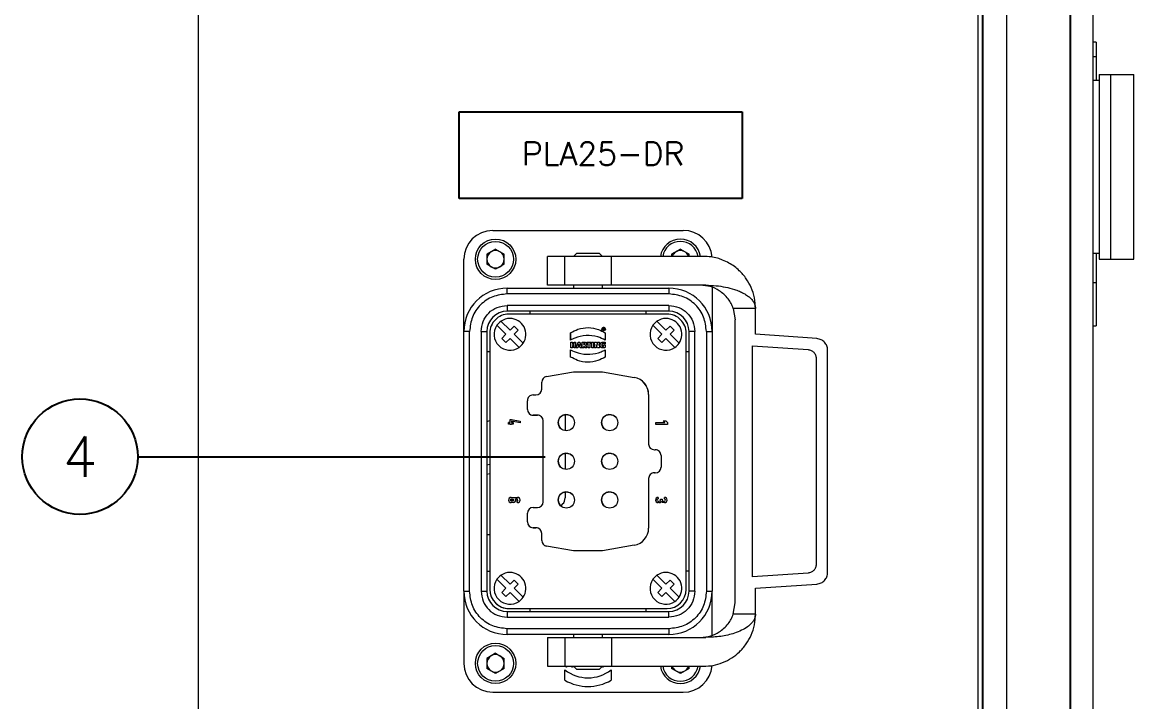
# Model space of a CAD drawing. Extents: x 4137 to 28680, y 2446 to 6814.
# Drawn here: x 6763.2 to 6955.6, y 4221.6 to 4339.4 of the extents above; entities that cross this region are included whole.
import ezdxf
from ezdxf.enums import TextEntityAlignment as Align

# ---------------------------------------------------------------- set-up
doc = ezdxf.new("R2010")
doc.units = 0
doc.header["$LTSCALE"] = 0.5
doc.layers.get('0').update_dxf_attribs({"linetype": 'CONTINUOUS'})
doc.layers.add('DIM', color=5, linetype='CONTINUOUS')
doc.layers.add('VOL', color=2, linetype='CONTINUOUS')
doc.styles.get("Standard").update_dxf_attribs({"font": 'simplex.shx'})

msp = doc.modelspace()

# ---------------------------------------------------------------- linework, layer by layer
at = {"color": 7, "linetype": 'Continuous', "lineweight": 15}
for p, q in [((6793.62, 4464.29), (6793.62, 4164.29)), ((6928.62, 4464.29), (6928.62, 4164.29)), ((6933.62, 4170.79), (6933.62, 4457.79)), ((6948.62, 4170.79), (6948.62, 4457.79)), ((6949.13, 4335.92), (6948.62, 4335.92)), ((6949.13, 4335.92), (6949.13, 4333.42)), ((6948.62, 4333.42), (6949.13, 4333.42)), ((6949.13, 4333.42), (6949.13, 4329.29)), ((6948.62, 4329.29), (6949.62, 4329.29)), ((6949.62, 4330.29), (6949.62, 4298.29)), ((6949.62, 4330.29), (6951.62, 4330.29)), ((6951.62, 4330.29), (6951.62, 4298.29)), ((6951.62, 4330.29), (6955.62, 4330.29)), ((6955.62, 4298.29), (6955.62, 4330.29)), ((6844.62, 4303.29), (6877.62, 4303.29)), ((6845.12, 4300.03), (6843.61, 4299.16)), ((6845.12, 4300.03), (6846.63, 4299.16)), ((6877.12, 4300.03), (6875.61, 4299.16)), ((6877.12, 4300.03), (6878.63, 4299.16)), ((6839.62, 4285.79), (6839.62, 4298.29)), ((6843.61, 4299.16), (6843.61, 4297.42)), ((6846.63, 4297.42), (6846.63, 4299.16)), ((6854.12, 4298.8), (6854.12, 4298.79)), ((6854.12, 4293.79), (6854.12, 4298.79)), ((6857.12, 4293.79), (6857.12, 4298.79)), ((6865.2, 4298.79), (6857.12, 4298.79)), ((6859.13, 4299.3), (6858.62, 4298.79)), ((6863.12, 4299.29), (6859.12, 4299.29)), ((6863.62, 4298.79), (6863.12, 4299.3)), ((6865.2, 4293.79), (6865.2, 4298.79)), ((6881.12, 4298.79), (6865.2, 4298.79)), ((6875.61, 4299.16), (6875.61, 4298.79)), ((6878.63, 4298.79), (6878.63, 4299.16)), ((6949.62, 4299.29), (6948.62, 4299.29)), ((6949.13, 4299.29), (6949.13, 4294.29)), ((6949.62, 4298.29), (6951.62, 4298.29)), ((6951.62, 4298.29), (6955.62, 4298.29)), ((6845.12, 4296.55), (6843.61, 4297.42)), ((6846.63, 4297.42), (6845.12, 4296.55)), ((6854.12, 4293.79), (6854.12, 4293.79)), ((6865.2, 4293.79), (6857.12, 4293.79)), ((6858.62, 4293.79), (6858.62, 4293.29)), ((6863.62, 4293.29), (6863.62, 4293.79)), ((6881.54, 4293.79), (6865.2, 4293.79)), ((6948.62, 4294.29), (6949.13, 4294.29)), ((6949.13, 4294.29), (6949.13, 4286.79)), ((6847.12, 4292.29), (6847.12, 4293.29)), ((6847.12, 4293.29), (6875.12, 4293.29)), ((6875.12, 4292.29), (6847.12, 4292.29)), ((6875.12, 4293.29), (6875.12, 4292.29)), ((6882.62, 4293.4), (6882.62, 4285.79)), ((6875.12, 4290.29), (6847.12, 4290.29)), ((6847.12, 4290.29), (6847.12, 4289.29)), ((6875.12, 4290.29), (6875.12, 4289.29)), ((6875.12, 4289.29), (6847.12, 4289.29)), ((6874.82, 4288.79), (6847.42, 4288.79)), ((6851.12, 4288.79), (6851.12, 4289.29)), ((6871.12, 4289.29), (6871.12, 4288.79)), ((6890.12, 4289.79), (6886.28, 4289.79)), ((6886.28, 4289.79), (6886.62, 4287.79)), ((6890.12, 4285.29), (6890.12, 4289.79)), ((6846.91, 4285.29), (6845.36, 4286.85)), ((6846.06, 4287.56), (6847.62, 4286)), ((6847.62, 4286), (6848.33, 4286.7)), ((6848.33, 4286.7), (6849.04, 4286)), ((6863.67, 4286.05), (6863.67, 4286.05)), ((6863.85, 4286.34), (6863.72, 4286.34)), ((6863.72, 4286.34), (6863.72, 4286.08)), ((6863.72, 4286.34), (6863.72, 4286.08)), ((6863.72, 4286.34), (6863.72, 4286.34)), ((6863.85, 4286.34), (6863.72, 4286.34)), ((6863.72, 4286.08), (6863.79, 4286.08)), ((6863.79, 4286.29), (6863.84, 4286.29)), ((6863.79, 4286.29), (6863.79, 4286.22)), ((6863.84, 4286.22), (6863.79, 4286.22)), ((6863.79, 4286.22), (6863.84, 4286.22)), ((6863.79, 4286.22), (6863.79, 4286.22)), ((6863.79, 4286.08), (6863.79, 4286.17)), ((6863.79, 4286.17), (6863.84, 4286.17)), ((6863.84, 4286.22), (6863.84, 4286.22)), ((6863.84, 4286.17), (6863.87, 4286.08)), ((6863.84, 4286.17), (6863.87, 4286.08)), ((6863.84, 4286.17), (6863.84, 4286.17)), ((6863.9, 4286.33), (6863.85, 4286.34)), ((6863.9, 4286.33), (6863.85, 4286.34)), ((6863.85, 4286.34), (6863.85, 4286.34)), ((6863.86, 4286.28), (6863.86, 4286.28)), ((6863.87, 4286.08), (6863.95, 4286.08)), ((6863.93, 4286.31), (6863.9, 4286.33)), ((6863.93, 4286.31), (6863.9, 4286.33)), ((6863.9, 4286.33), (6863.9, 4286.33)), ((6863.9, 4286.19), (6863.92, 4286.21)), ((6863.91, 4286.18), (6863.9, 4286.19)), ((6863.91, 4286.16), (6863.91, 4286.18)), ((6863.95, 4286.08), (6863.91, 4286.16)), ((6863.92, 4286.21), (6863.94, 4286.23)), ((6863.94, 4286.27), (6863.93, 4286.31)), ((6863.94, 4286.23), (6863.94, 4286.27)), ((6863.99, 4286.37), (6863.99, 4286.37)), ((6864.05, 4286.21), (6864.05, 4286.21)), ((6873.91, 4285.29), (6872.36, 4286.85)), ((6873.06, 4287.56), (6874.62, 4286)), ((6874.62, 4286), (6875.33, 4286.7)), ((6875.33, 4286.7), (6876.04, 4286)), ((6877.16, 4287.82), (6877.16, 4287.82)), ((6886.62, 4238.79), (6886.62, 4287.79)), ((6948.62, 4286.79), (6949.13, 4286.79)), ((6840.62, 4285.79), (6839.62, 4285.79)), ((6839.62, 4240.79), (6839.62, 4285.79)), ((6840.62, 4240.79), (6840.62, 4285.79)), ((6842.62, 4285.79), (6842.62, 4240.79)), ((6842.62, 4285.79), (6843.62, 4285.79)), ((6843.62, 4285.79), (6843.62, 4240.79)), ((6844.12, 4285.49), (6844.12, 4241.09)), ((6846.21, 4284.58), (6846.91, 4285.29)), ((6846.91, 4283.88), (6846.21, 4284.58)), ((6847.62, 4284.58), (6846.91, 4283.88)), ((6849.18, 4283.02), (6847.62, 4284.58)), ((6849.04, 4286), (6848.33, 4285.29)), ((6848.33, 4285.29), (6849.89, 4283.73)), ((6858.12, 4284.3), (6858.12, 4285.56)), ((6858.12, 4285.56), (6858.12, 4285.56)), ((6858.12, 4285.56), (6858.12, 4284.3)), ((6864.12, 4285.56), (6864.12, 4284.3)), ((6873.21, 4284.58), (6873.91, 4285.29)), ((6873.91, 4283.88), (6873.21, 4284.58)), ((6874.62, 4284.58), (6873.91, 4283.88)), ((6876.18, 4283.02), (6874.62, 4284.58)), ((6876.04, 4286), (6875.33, 4285.29)), ((6875.33, 4285.29), (6876.89, 4283.73)), ((6878.12, 4241.09), (6878.12, 4285.49)), ((6879.62, 4285.79), (6878.62, 4285.79)), ((6878.62, 4240.79), (6878.62, 4285.79)), ((6879.62, 4240.79), (6879.62, 4285.79)), ((6881.62, 4285.79), (6881.62, 4240.79)), ((6881.62, 4285.79), (6882.62, 4285.79)), ((6882.62, 4285.79), (6882.62, 4240.79)), ((6900.76, 4284.55), (6890.12, 4285.29)), ((6843.62, 4282.29), (6844.12, 4282.29)), ((6844.12, 4282.23), (6843.91, 4282.29)), ((6858.12, 4281.35), (6858.12, 4282.6)), ((6858.12, 4282.6), (6858.12, 4282.6)), ((6858.12, 4281.35), (6858.12, 4282.6)), ((6858.15, 4283.93), (6858.42, 4283.93)), ((6858.15, 4282.95), (6858.15, 4283.93)), ((6858.15, 4282.95), (6858.15, 4283.93)), ((6858.15, 4283.93), (6858.15, 4283.93)), ((6858.15, 4283.93), (6858.42, 4283.93)), ((6858.42, 4282.95), (6858.15, 4282.95)), ((6858.42, 4283.93), (6858.42, 4283.57)), ((6858.42, 4283.57), (6858.71, 4283.57)), ((6858.42, 4283.57), (6858.71, 4283.57)), ((6858.42, 4283.57), (6858.42, 4283.57)), ((6858.42, 4283.34), (6858.42, 4282.95)), ((6858.71, 4283.34), (6858.42, 4283.34)), ((6858.71, 4283.93), (6858.98, 4283.93)), ((6858.71, 4283.57), (6858.71, 4283.93)), ((6858.71, 4283.57), (6858.71, 4283.93)), ((6858.71, 4283.93), (6858.71, 4283.93)), ((6858.71, 4283.93), (6858.98, 4283.93)), ((6858.71, 4283.57), (6858.71, 4283.57)), ((6858.71, 4282.95), (6858.71, 4283.34)), ((6858.71, 4282.95), (6858.71, 4283.34)), ((6858.71, 4283.34), (6858.71, 4283.34)), ((6858.98, 4282.95), (6858.71, 4282.95)), ((6858.98, 4283.93), (6858.98, 4282.95)), ((6859.08, 4282.95), (6859.4, 4283.93)), ((6859.08, 4282.95), (6859.4, 4283.93)), ((6859.35, 4282.95), (6859.08, 4282.95)), ((6859.4, 4283.11), (6859.35, 4282.95)), ((6859.4, 4283.93), (6859.71, 4283.93)), ((6859.4, 4283.93), (6859.4, 4283.93)), ((6859.4, 4283.93), (6859.71, 4283.93)), ((6859.7, 4283.11), (6859.4, 4283.11)), ((6859.46, 4283.32), (6859.51, 4283.48)), ((6859.63, 4283.32), (6859.46, 4283.32)), ((6859.46, 4283.32), (6859.46, 4283.32)), ((6859.63, 4283.32), (6859.46, 4283.32)), ((6859.51, 4283.48), (6859.52, 4283.53)), ((6859.52, 4283.53), (6859.54, 4283.57)), ((6859.54, 4283.57), (6859.55, 4283.62)), ((6859.55, 4283.62), (6859.56, 4283.57)), ((6859.55, 4283.62), (6859.56, 4283.57)), ((6859.55, 4283.62), (6859.55, 4283.62)), ((6859.56, 4283.57), (6859.57, 4283.53)), ((6859.56, 4283.57), (6859.57, 4283.53)), ((6859.56, 4283.57), (6859.56, 4283.57)), ((6859.57, 4283.53), (6859.59, 4283.48)), ((6859.57, 4283.53), (6859.59, 4283.48)), ((6859.57, 4283.53), (6859.57, 4283.53)), ((6859.59, 4283.48), (6859.63, 4283.32)), ((6859.59, 4283.48), (6859.63, 4283.32)), ((6859.59, 4283.48), (6859.59, 4283.48)), ((6859.63, 4283.32), (6859.63, 4283.32)), ((6859.75, 4282.95), (6859.7, 4283.11)), ((6859.75, 4282.95), (6859.7, 4283.11)), ((6859.7, 4283.11), (6859.7, 4283.11)), ((6859.71, 4283.93), (6860.05, 4282.95)), ((6860.05, 4282.95), (6859.75, 4282.95)), ((6860.14, 4283.93), (6860.18, 4283.93)), ((6860.14, 4282.95), (6860.14, 4283.93)), ((6860.14, 4282.95), (6860.14, 4283.93)), ((6860.14, 4283.93), (6860.14, 4283.93)), ((6860.14, 4283.93), (6860.18, 4283.93)), ((6860.41, 4282.95), (6860.14, 4282.95)), ((6860.18, 4283.93), (6860.23, 4283.94)), ((6860.18, 4283.93), (6860.23, 4283.94)), ((6860.18, 4283.93), (6860.18, 4283.93)), ((6860.23, 4283.94), (6860.28, 4283.94)), ((6860.23, 4283.94), (6860.28, 4283.94)), ((6860.23, 4283.94), (6860.23, 4283.94)), ((6860.28, 4283.94), (6860.32, 4283.94)), ((6860.28, 4283.94), (6860.32, 4283.94)), ((6860.28, 4283.94), (6860.28, 4283.94)), ((6860.32, 4283.94), (6860.38, 4283.94)), ((6860.32, 4283.94), (6860.38, 4283.94)), ((6860.32, 4283.94), (6860.32, 4283.94)), ((6860.38, 4283.94), (6860.43, 4283.94)), ((6860.38, 4283.94), (6860.43, 4283.94)), ((6860.38, 4283.94), (6860.38, 4283.94)), ((6860.41, 4283.5), (6860.41, 4283.71)), ((6860.41, 4283.71), (6860.43, 4283.71)), ((6860.43, 4283.5), (6860.41, 4283.5)), ((6860.43, 4283.5), (6860.41, 4283.5)), ((6860.41, 4283.5), (6860.41, 4283.5)), ((6860.41, 4283.31), (6860.41, 4282.95)), ((6860.43, 4283.31), (6860.41, 4283.31)), ((6860.43, 4283.94), (6860.48, 4283.94)), ((6860.43, 4283.94), (6860.48, 4283.94)), ((6860.43, 4283.94), (6860.43, 4283.94)), ((6860.43, 4283.71), (6860.45, 4283.72)), ((6860.44, 4283.5), (6860.43, 4283.5)), ((6860.44, 4283.5), (6860.43, 4283.5)), ((6860.43, 4283.5), (6860.43, 4283.5)), ((6860.61, 4282.95), (6860.43, 4283.31)), ((6860.61, 4282.95), (6860.43, 4283.31)), ((6860.43, 4283.31), (6860.43, 4283.31)), ((6860.46, 4283.5), (6860.44, 4283.5)), ((6860.46, 4283.5), (6860.44, 4283.5)), ((6860.44, 4283.5), (6860.44, 4283.5)), ((6860.45, 4283.72), (6860.47, 4283.72)), ((6860.51, 4283.51), (6860.46, 4283.5)), ((6860.51, 4283.51), (6860.46, 4283.5)), ((6860.46, 4283.5), (6860.46, 4283.5)), ((6860.47, 4283.72), (6860.54, 4283.7)), ((6860.48, 4283.94), (6860.53, 4283.94)), ((6860.48, 4283.94), (6860.53, 4283.94)), ((6860.48, 4283.94), (6860.48, 4283.94)), ((6860.55, 4283.53), (6860.51, 4283.51)), ((6860.55, 4283.53), (6860.51, 4283.51)), ((6860.51, 4283.51), (6860.51, 4283.51)), ((6860.53, 4283.94), (6860.58, 4283.93)), ((6860.53, 4283.94), (6860.58, 4283.93)), ((6860.53, 4283.94), (6860.53, 4283.94)), ((6860.54, 4283.7), (6860.57, 4283.66)), ((6860.58, 4283.56), (6860.55, 4283.53)), ((6860.58, 4283.56), (6860.55, 4283.53)), ((6860.55, 4283.53), (6860.55, 4283.53)), ((6860.57, 4283.66), (6860.59, 4283.61)), ((6860.57, 4283.66), (6860.59, 4283.61)), ((6860.57, 4283.66), (6860.57, 4283.66)), ((6860.58, 4283.93), (6860.63, 4283.93)), ((6860.58, 4283.93), (6860.63, 4283.93)), ((6860.58, 4283.93), (6860.58, 4283.93)), ((6860.59, 4283.61), (6860.58, 4283.56)), ((6860.59, 4283.61), (6860.58, 4283.56)), ((6860.58, 4283.56), (6860.58, 4283.56)), ((6860.59, 4283.61), (6860.59, 4283.61)), ((6860.94, 4282.95), (6860.61, 4282.95)), ((6860.63, 4283.93), (6860.67, 4283.92)), ((6860.63, 4283.93), (6860.67, 4283.92)), ((6860.63, 4283.93), (6860.63, 4283.93)), ((6860.67, 4283.92), (6860.7, 4283.9)), ((6860.67, 4283.92), (6860.7, 4283.9)), ((6860.67, 4283.92), (6860.67, 4283.92)), ((6860.74, 4283.38), (6860.69, 4283.36)), ((6860.69, 4283.36), (6860.72, 4283.32)), ((6860.7, 4283.9), (6860.74, 4283.89)), ((6860.7, 4283.9), (6860.74, 4283.89)), ((6860.7, 4283.9), (6860.7, 4283.9)), ((6860.72, 4283.32), (6860.74, 4283.29)), ((6860.74, 4283.89), (6860.77, 4283.87)), ((6860.74, 4283.89), (6860.77, 4283.87)), ((6860.74, 4283.89), (6860.74, 4283.89)), ((6860.78, 4283.41), (6860.74, 4283.38)), ((6860.74, 4283.29), (6860.77, 4283.25)), ((6860.77, 4283.87), (6860.8, 4283.84)), ((6860.77, 4283.87), (6860.8, 4283.84)), ((6860.77, 4283.87), (6860.77, 4283.87)), ((6860.77, 4283.25), (6860.94, 4282.95)), ((6860.81, 4283.45), (6860.78, 4283.41)), ((6860.8, 4283.84), (6860.82, 4283.82)), ((6860.84, 4283.49), (6860.81, 4283.45)), ((6860.82, 4283.82), (6860.84, 4283.79)), ((6860.84, 4283.79), (6860.85, 4283.75)), ((6860.85, 4283.53), (6860.84, 4283.49)), ((6860.85, 4283.75), (6860.86, 4283.72)), ((6860.87, 4283.58), (6860.85, 4283.53)), ((6860.86, 4283.72), (6860.87, 4283.68)), ((6860.87, 4283.68), (6860.87, 4283.63)), ((6860.87, 4283.63), (6860.87, 4283.58)), ((6860.95, 4283.93), (6861.65, 4283.93)), ((6860.95, 4283.7), (6860.95, 4283.93)), ((6860.95, 4283.93), (6861.65, 4283.93)), ((6860.95, 4283.93), (6860.95, 4283.93)), ((6860.95, 4283.7), (6860.95, 4283.93)), ((6861.16, 4283.7), (6860.95, 4283.7)), ((6861.16, 4282.95), (6861.16, 4283.7)), ((6861.16, 4282.95), (6861.16, 4283.7)), ((6861.16, 4283.7), (6861.16, 4283.7)), ((6861.43, 4282.95), (6861.16, 4282.95)), ((6861.43, 4283.7), (6861.43, 4282.95)), ((6861.65, 4283.7), (6861.43, 4283.7)), ((6861.65, 4283.93), (6861.65, 4283.7)), ((6861.78, 4282.95), (6861.78, 4283.93)), ((6861.78, 4283.93), (6862.05, 4283.93)), ((6861.78, 4282.95), (6861.78, 4283.93)), ((6861.78, 4283.93), (6861.78, 4283.93)), ((6861.78, 4283.93), (6862.05, 4283.93)), ((6862.05, 4282.95), (6861.78, 4282.95)), ((6862.05, 4283.93), (6862.05, 4282.95)), ((6862.26, 4283.93), (6862.6, 4283.93)), ((6862.26, 4282.95), (6862.26, 4283.93)), ((6862.26, 4282.95), (6862.26, 4283.93)), ((6862.26, 4283.93), (6862.26, 4283.93)), ((6862.26, 4283.93), (6862.6, 4283.93)), ((6862.52, 4282.95), (6862.26, 4282.95)), ((6862.51, 4283.51), (6862.51, 4283.45)), ((6862.53, 4283.46), (6862.51, 4283.51)), ((6862.53, 4283.46), (6862.51, 4283.51)), ((6862.51, 4283.51), (6862.51, 4283.51)), ((6862.51, 4283.45), (6862.52, 4283.41)), ((6862.52, 4283.41), (6862.52, 4283.35)), ((6862.52, 4283.35), (6862.52, 4282.95)), ((6862.55, 4283.4), (6862.53, 4283.46)), ((6862.55, 4283.4), (6862.53, 4283.46)), ((6862.53, 4283.46), (6862.53, 4283.46)), ((6862.58, 4283.34), (6862.55, 4283.4)), ((6862.58, 4283.34), (6862.55, 4283.4)), ((6862.55, 4283.4), (6862.55, 4283.4)), ((6862.61, 4283.29), (6862.58, 4283.34)), ((6862.61, 4283.29), (6862.58, 4283.34)), ((6862.58, 4283.34), (6862.58, 4283.34)), ((6862.6, 4283.93), (6862.75, 4283.64)), ((6862.77, 4282.95), (6862.61, 4283.29)), ((6862.77, 4282.95), (6862.61, 4283.29)), ((6862.61, 4283.29), (6862.61, 4283.29)), ((6862.75, 4283.64), (6862.77, 4283.59)), ((6862.77, 4283.59), (6862.8, 4283.53)), ((6863.12, 4282.95), (6862.77, 4282.95)), ((6862.8, 4283.53), (6862.82, 4283.48)), ((6862.82, 4283.48), (6862.84, 4283.43)), ((6862.84, 4283.43), (6862.86, 4283.38)), ((6862.85, 4283.93), (6863.12, 4283.93)), ((6862.85, 4283.59), (6862.85, 4283.93)), ((6862.85, 4283.59), (6862.85, 4283.93)), ((6862.85, 4283.93), (6862.85, 4283.93)), ((6862.85, 4283.93), (6863.12, 4283.93)), ((6862.86, 4283.52), (6862.85, 4283.59)), ((6862.86, 4283.52), (6862.85, 4283.59)), ((6862.85, 4283.59), (6862.85, 4283.59)), ((6862.86, 4283.45), (6862.86, 4283.52)), ((6862.86, 4283.45), (6862.86, 4283.52)), ((6862.86, 4283.52), (6862.86, 4283.52)), ((6862.86, 4283.38), (6862.86, 4283.45)), ((6862.86, 4283.38), (6862.86, 4283.45)), ((6862.86, 4283.45), (6862.86, 4283.45)), ((6862.86, 4283.38), (6862.86, 4283.38)), ((6863.12, 4283.93), (6863.12, 4282.95)), ((6863.23, 4283.46), (6863.24, 4283.5)), ((6863.23, 4283.46), (6863.24, 4283.5)), ((6863.23, 4283.41), (6863.23, 4283.46)), ((6863.23, 4283.41), (6863.23, 4283.46)), ((6863.23, 4283.46), (6863.23, 4283.46)), ((6863.23, 4283.37), (6863.23, 4283.41)), ((6863.23, 4283.37), (6863.23, 4283.41)), ((6863.23, 4283.41), (6863.23, 4283.41)), ((6863.24, 4283.33), (6863.23, 4283.37)), ((6863.24, 4283.33), (6863.23, 4283.37)), ((6863.23, 4283.37), (6863.23, 4283.37)), ((6863.24, 4283.54), (6863.25, 4283.58)), ((6863.24, 4283.54), (6863.25, 4283.58)), ((6863.24, 4283.5), (6863.24, 4283.54)), ((6863.24, 4283.5), (6863.24, 4283.54)), ((6863.24, 4283.54), (6863.24, 4283.54)), ((6863.24, 4283.5), (6863.24, 4283.5)), ((6863.24, 4283.29), (6863.24, 4283.33)), ((6863.24, 4283.29), (6863.24, 4283.33)), ((6863.24, 4283.33), (6863.24, 4283.33)), ((6863.25, 4283.25), (6863.24, 4283.29)), ((6863.25, 4283.25), (6863.24, 4283.29)), ((6863.24, 4283.29), (6863.24, 4283.29)), ((6863.25, 4283.58), (6863.26, 4283.61)), ((6863.25, 4283.58), (6863.26, 4283.61)), ((6863.25, 4283.58), (6863.25, 4283.58)), ((6863.26, 4283.21), (6863.25, 4283.25)), ((6863.26, 4283.21), (6863.25, 4283.25)), ((6863.25, 4283.25), (6863.25, 4283.25)), ((6863.26, 4283.61), (6863.28, 4283.65)), ((6863.26, 4283.61), (6863.28, 4283.65)), ((6863.26, 4283.61), (6863.26, 4283.61)), ((6863.28, 4283.18), (6863.26, 4283.21)), ((6863.28, 4283.18), (6863.26, 4283.21)), ((6863.26, 4283.21), (6863.26, 4283.21)), ((6863.28, 4283.65), (6863.29, 4283.68)), ((6863.28, 4283.65), (6863.29, 4283.68)), ((6863.28, 4283.65), (6863.28, 4283.65)), ((6863.29, 4283.15), (6863.28, 4283.18)), ((6863.29, 4283.15), (6863.28, 4283.18)), ((6863.28, 4283.18), (6863.28, 4283.18)), ((6863.29, 4283.68), (6863.31, 4283.71)), ((6863.29, 4283.68), (6863.31, 4283.71)), ((6863.29, 4283.68), (6863.29, 4283.68)), ((6863.31, 4283.12), (6863.29, 4283.15)), ((6863.31, 4283.12), (6863.29, 4283.15)), ((6863.29, 4283.15), (6863.29, 4283.15)), ((6863.31, 4283.71), (6863.33, 4283.75)), ((6863.31, 4283.71), (6863.33, 4283.75)), ((6863.31, 4283.71), (6863.31, 4283.71)), ((6863.33, 4283.09), (6863.31, 4283.12)), ((6863.33, 4283.09), (6863.31, 4283.12)), ((6863.31, 4283.12), (6863.31, 4283.12)), ((6863.33, 4283.75), (6863.36, 4283.77)), ((6863.33, 4283.75), (6863.36, 4283.77)), ((6863.33, 4283.75), (6863.33, 4283.75)), ((6863.36, 4283.06), (6863.33, 4283.09)), ((6863.36, 4283.06), (6863.33, 4283.09)), ((6863.33, 4283.09), (6863.33, 4283.09)), ((6863.36, 4283.77), (6863.38, 4283.8)), ((6863.36, 4283.77), (6863.38, 4283.8)), ((6863.36, 4283.77), (6863.36, 4283.77)), ((6863.39, 4283.04), (6863.36, 4283.06)), ((6863.38, 4283.8), (6863.41, 4283.82)), ((6863.38, 4283.8), (6863.41, 4283.82)), ((6863.38, 4283.8), (6863.38, 4283.8)), ((6863.42, 4283.02), (6863.39, 4283.04)), ((6863.41, 4283.82), (6863.44, 4283.85)), ((6863.41, 4283.82), (6863.44, 4283.85)), ((6863.41, 4283.82), (6863.41, 4283.82)), ((6863.45, 4283), (6863.42, 4283.02)), ((6863.44, 4283.85), (6863.47, 4283.87)), ((6863.44, 4283.85), (6863.47, 4283.87)), ((6863.44, 4283.85), (6863.44, 4283.85)), ((6863.48, 4282.98), (6863.45, 4283)), ((6863.47, 4283.87), (6863.51, 4283.89)), ((6863.47, 4283.87), (6863.51, 4283.89)), ((6863.47, 4283.87), (6863.47, 4283.87)), ((6863.52, 4282.97), (6863.48, 4282.98)), ((6863.51, 4283.89), (6863.54, 4283.9)), ((6863.51, 4283.89), (6863.54, 4283.9)), ((6863.51, 4283.89), (6863.51, 4283.89)), ((6863.53, 4283.48), (6863.52, 4283.43)), ((6863.52, 4283.43), (6863.53, 4283.38)), ((6863.56, 4282.95), (6863.52, 4282.97)), ((6863.55, 4283.56), (6863.53, 4283.52)), ((6863.53, 4283.52), (6863.53, 4283.48)), ((6863.53, 4283.38), (6863.53, 4283.34)), ((6863.53, 4283.34), (6863.55, 4283.3)), ((6863.54, 4283.9), (6863.58, 4283.92)), ((6863.54, 4283.9), (6863.54, 4283.9)), ((6863.54, 4283.9), (6863.58, 4283.92)), ((6863.57, 4283.6), (6863.55, 4283.56)), ((6863.55, 4283.3), (6863.57, 4283.26)), ((6863.6, 4282.94), (6863.56, 4282.95)), ((6863.59, 4283.63), (6863.57, 4283.6)), ((6863.57, 4283.26), (6863.59, 4283.23)), ((6863.58, 4283.92), (6863.62, 4283.93)), ((6863.58, 4283.92), (6863.62, 4283.93)), ((6863.58, 4283.92), (6863.58, 4283.92)), ((6863.62, 4283.65), (6863.59, 4283.63)), ((6863.59, 4283.23), (6863.63, 4283.21)), ((6863.59, 4283.23), (6863.63, 4283.21)), ((6863.59, 4283.23), (6863.59, 4283.23)), ((6863.64, 4282.94), (6863.6, 4282.94)), ((6863.62, 4283.93), (6863.66, 4283.94)), ((6863.62, 4283.93), (6863.66, 4283.94)), ((6863.62, 4283.93), (6863.62, 4283.93)), ((6863.65, 4283.67), (6863.62, 4283.65)), ((6863.63, 4283.21), (6863.67, 4283.19)), ((6863.63, 4283.21), (6863.67, 4283.19)), ((6863.63, 4283.21), (6863.63, 4283.21)), ((6863.69, 4282.93), (6863.64, 4282.94)), ((6863.69, 4283.69), (6863.65, 4283.67)), ((6863.66, 4283.94), (6863.71, 4283.94)), ((6863.66, 4283.94), (6863.71, 4283.94)), ((6863.66, 4283.94), (6863.66, 4283.94)), ((6863.67, 4283.19), (6863.71, 4283.18)), ((6863.67, 4283.19), (6863.71, 4283.18)), ((6863.67, 4283.19), (6863.67, 4283.19)), ((6863.74, 4283.7), (6863.69, 4283.69)), ((6863.74, 4282.93), (6863.69, 4282.93)), ((6863.71, 4283.94), (6863.75, 4283.95)), ((6863.71, 4283.94), (6863.75, 4283.95)), ((6863.71, 4283.94), (6863.71, 4283.94)), ((6863.71, 4283.18), (6863.76, 4283.18)), ((6863.71, 4283.18), (6863.76, 4283.18)), ((6863.71, 4283.18), (6863.71, 4283.18)), ((6863.79, 4283.7), (6863.74, 4283.7)), ((6863.79, 4282.93), (6863.74, 4282.93)), ((6863.75, 4283.95), (6863.8, 4283.95)), ((6863.75, 4283.95), (6863.8, 4283.95)), ((6863.75, 4283.95), (6863.75, 4283.95)), ((6863.76, 4283.18), (6863.78, 4283.18)), ((6863.76, 4283.18), (6863.78, 4283.18)), ((6863.76, 4283.18), (6863.76, 4283.18)), ((6863.78, 4283.18), (6863.8, 4283.18)), ((6863.78, 4283.18), (6863.8, 4283.18)), ((6863.78, 4283.18), (6863.78, 4283.18)), ((6863.84, 4283.7), (6863.79, 4283.7)), ((6863.85, 4282.94), (6863.79, 4282.93)), ((6863.8, 4283.95), (6863.86, 4283.95)), ((6863.8, 4283.95), (6863.86, 4283.95)), ((6863.8, 4283.95), (6863.8, 4283.95)), ((6863.8, 4283.18), (6863.82, 4283.19)), ((6863.8, 4283.18), (6863.82, 4283.19)), ((6863.8, 4283.18), (6863.8, 4283.18)), ((6863.82, 4283.49), (6864.09, 4283.49)), ((6863.82, 4283.19), (6863.82, 4283.49)), ((6863.82, 4283.19), (6863.82, 4283.49)), ((6863.82, 4283.49), (6863.82, 4283.49)), ((6863.82, 4283.49), (6864.09, 4283.49)), ((6863.82, 4283.19), (6863.82, 4283.19)), ((6863.89, 4283.7), (6863.84, 4283.7)), ((6863.9, 4282.95), (6863.85, 4282.94)), ((6863.86, 4283.95), (6863.93, 4283.94)), ((6863.86, 4283.95), (6863.93, 4283.94)), ((6863.86, 4283.95), (6863.86, 4283.95)), ((6863.95, 4283.69), (6863.89, 4283.7)), ((6863.95, 4282.96), (6863.9, 4282.95)), ((6863.93, 4283.94), (6863.98, 4283.93)), ((6863.93, 4283.94), (6863.98, 4283.93)), ((6863.93, 4283.94), (6863.93, 4283.94)), ((6864, 4283.68), (6863.95, 4283.69)), ((6864, 4282.97), (6863.95, 4282.96)), ((6863.98, 4283.93), (6864.03, 4283.92)), ((6863.98, 4283.93), (6864.03, 4283.92)), ((6863.98, 4283.93), (6863.98, 4283.93)), ((6864.04, 4283.67), (6864, 4283.68)), ((6864.05, 4282.98), (6864, 4282.97)), ((6864.03, 4283.92), (6864.08, 4283.91)), ((6864.03, 4283.92), (6864.08, 4283.91)), ((6864.03, 4283.92), (6864.03, 4283.92)), ((6864.08, 4283.66), (6864.04, 4283.67)), ((6864.09, 4283), (6864.05, 4282.98)), ((6864.08, 4283.91), (6864.08, 4283.66)), ((6864.09, 4283.49), (6864.09, 4283)), ((6864.12, 4282.6), (6864.12, 4281.35)), ((6878.12, 4282.29), (6878.62, 4282.29)), ((6878.12, 4278.19), (6878.12, 4282.29)), ((6889.62, 4283.32), (6899.23, 4282.65)), ((6889.62, 4243.26), (6889.62, 4283.32)), ((6902.62, 4244.03), (6902.62, 4282.55)), ((6900.62, 4281.15), (6900.62, 4245.43)), ((6853.95, 4277.97), (6858.62, 4278.79)), ((6858.62, 4278.79), (6863.62, 4278.79)), ((6863.62, 4278.79), (6869.14, 4277.82)), ((6853.12, 4275.79), (6853.12, 4276.98)), ((6870.74, 4276.98), (6870.74, 4276.99)), ((6878.13, 4278.19), (6878.12, 4278.19)), ((6878.13, 4248.39), (6878.13, 4278.19)), ((6851.62, 4274.79), (6852.12, 4274.79)), ((6871.62, 4274.86), (6871.62, 4266.29)), ((6871.62, 4274.86), (6871.62, 4274.86)), ((6871.62, 4274.86), (6871.62, 4266.29)), ((6850.62, 4272.29), (6850.62, 4273.79)), ((6850.91, 4271.59), (6850.92, 4271.58)), ((6852.37, 4271.29), (6851.62, 4271.29)), ((6851.62, 4271.29), (6852.37, 4271.29)), ((6851.62, 4271.29), (6851.62, 4271.29)), ((6852.37, 4271.29), (6852.37, 4271.29)), ((6857.17, 4271.37), (6857.17, 4268.61)), ((6843.62, 4270.21), (6844.12, 4270.35)), ((6847.37, 4269.72), (6847.37, 4269.99)), ((6847.37, 4269.99), (6847.67, 4269.99)), ((6847.67, 4269.99), (6847.37, 4269.99)), ((6847.67, 4269.72), (6847.37, 4269.72)), ((6847.67, 4270.55), (6847.89, 4270.55)), ((6847.67, 4269.99), (6847.67, 4270.55)), ((6847.67, 4270.55), (6847.89, 4270.55)), ((6847.67, 4269.99), (6847.67, 4269.99)), ((6847.67, 4269.65), (6847.67, 4269.72)), ((6847.89, 4269.65), (6847.67, 4269.65)), ((6847.89, 4270.55), (6849.37, 4270.25)), ((6847.89, 4270.55), (6849.37, 4270.25)), ((6847.89, 4270.55), (6847.89, 4270.55)), ((6847.89, 4270.24), (6847.89, 4269.99)), ((6849.37, 4269.94), (6847.89, 4270.24)), ((6847.89, 4269.99), (6848.19, 4269.99)), ((6848.19, 4269.99), (6847.89, 4269.99)), ((6847.89, 4269.99), (6847.89, 4269.99)), ((6847.89, 4269.72), (6847.89, 4269.65)), ((6848.19, 4269.72), (6847.89, 4269.72)), ((6848.19, 4269.99), (6848.19, 4269.72)), ((6849.37, 4270.25), (6849.37, 4269.94)), ((6853.37, 4256.26), (6853.37, 4270.32)), ((6855.97, 4269.99), (6855.98, 4269.99)), ((6863.47, 4269.99), (6863.48, 4269.99)), ((6872.87, 4269.69), (6872.87, 4269.99)), ((6872.87, 4269.99), (6874.45, 4269.99)), ((6874.87, 4269.69), (6872.87, 4269.69)), ((6874.16, 4270.29), (6874.58, 4270.29)), ((6874.45, 4269.99), (6874.16, 4270.29)), ((6874.58, 4270.29), (6874.87, 4269.99)), ((6874.87, 4269.99), (6874.87, 4269.69)), ((6871.62, 4266.29), (6871.62, 4266.29)), ((6872.62, 4265.29), (6872.77, 4265.29)), ((6873.48, 4265), (6873.48, 4265)), ((6855.97, 4263.29), (6855.98, 4263.29)), ((6857.17, 4264.67), (6857.17, 4261.91)), ((6863.47, 4263.29), (6863.48, 4263.29)), ((6873.77, 4264.29), (6873.77, 4262.29)), ((6873.77, 4264.29), (6873.77, 4264.29)), ((6873.77, 4264.29), (6873.77, 4262.29)), ((6843.62, 4262.67), (6844.12, 4262.81)), ((6844.12, 4261.15), (6843.62, 4261.02)), ((6872.77, 4261.29), (6872.62, 4261.29)), ((6872.62, 4261.29), (6872.62, 4261.29)), ((6872.62, 4261.29), (6872.77, 4261.29)), ((6872.77, 4261.29), (6872.77, 4261.29)), ((6873.77, 4262.29), (6873.77, 4262.29)), ((6871.62, 4260.29), (6871.62, 4251.72)), ((6871.62, 4260.29), (6871.62, 4260.29)), ((6871.62, 4260.29), (6871.62, 4251.72)), ((6857.17, 4257.97), (6857.17, 4256.96)), ((6847.82, 4257.04), (6848.92, 4257.04)), ((6847.82, 4256.74), (6848.17, 4256.74)), ((6847.82, 4256.44), (6847.82, 4256.74)), ((6848.17, 4256.44), (6847.82, 4256.44)), ((6848.17, 4256.14), (6847.82, 4256.14)), ((6848.17, 4256.74), (6848.17, 4256.44)), ((6848.92, 4256.74), (6848.59, 4256.74)), ((6848.87, 4256.44), (6848.92, 4256.44)), ((6848.87, 4256.14), (6848.87, 4256.44)), ((6848.92, 4256.14), (6848.87, 4256.14)), ((6848.92, 4256.44), (6848.92, 4256.74)), ((6851.62, 4255.29), (6852.37, 4255.29)), ((6855.97, 4256.59), (6855.98, 4256.59)), ((6856.73, 4255.9), (6856.48, 4255.65)), ((6863.47, 4256.59), (6863.48, 4256.59)), ((6873.27, 4257.04), (6873.27, 4256.79)), ((6873.27, 4256.39), (6873.47, 4256.39)), ((6873.47, 4256.14), (6873.27, 4256.14)), ((6873.67, 4256.74), (6873.97, 4256.74)), ((6873.67, 4256.59), (6873.67, 4256.74)), ((6873.97, 4256.74), (6873.97, 4256.59)), ((6874.17, 4256.39), (6874.37, 4256.39)), ((6874.37, 4256.14), (6874.17, 4256.14)), ((6874.37, 4256.79), (6874.37, 4257.04)), ((6850.62, 4252.79), (6850.62, 4254.29)), ((6850.91, 4252.09), (6850.92, 4252.08)), ((6852.12, 4251.79), (6851.62, 4251.79)), ((6851.62, 4251.79), (6852.12, 4251.79)), ((6851.62, 4251.79), (6851.62, 4251.79)), ((6852.12, 4251.79), (6852.12, 4251.79)), ((6871.62, 4251.72), (6871.62, 4251.72)), ((6844.12, 4250.54), (6843.62, 4250.54)), ((6853.12, 4249.6), (6853.12, 4250.79)), ((6853.41, 4248.89), (6853.42, 4248.89)), ((6858.62, 4247.79), (6853.95, 4248.62)), ((6853.95, 4248.62), (6853.95, 4248.61)), ((6858.62, 4247.79), (6853.95, 4248.61)), ((6863.62, 4247.79), (6858.62, 4247.79)), ((6863.62, 4247.79), (6858.62, 4247.79)), ((6858.62, 4247.79), (6858.62, 4247.79)), ((6869.14, 4248.77), (6863.62, 4247.79)), ((6869.14, 4248.76), (6863.62, 4247.79)), ((6863.62, 4247.79), (6863.62, 4247.79)), ((6869.14, 4248.76), (6869.14, 4248.77)), ((6878.12, 4248.39), (6878.13, 4248.39)), ((6878.12, 4241.09), (6878.12, 4248.39)), ((6878.12, 4248.39), (6878.13, 4248.39)), ((6843.62, 4244.29), (6844.12, 4244.29)), ((6878.62, 4244.29), (6878.12, 4244.29)), ((6899.23, 4243.93), (6889.62, 4243.26)), ((6846.91, 4241.29), (6845.36, 4242.85)), ((6846.06, 4243.56), (6847.62, 4242)), ((6847.62, 4242), (6848.33, 4242.7)), ((6848.33, 4242.7), (6849.04, 4242)), ((6849.04, 4242), (6848.33, 4241.29)), ((6873.91, 4241.29), (6872.36, 4242.85)), ((6873.06, 4243.56), (6874.62, 4242)), ((6874.62, 4242), (6875.33, 4242.7)), ((6875.33, 4242.7), (6876.04, 4242)), ((6876.04, 4242), (6875.33, 4241.29)), ((6890.12, 4241.29), (6900.76, 4242.03)), ((6839.62, 4240.79), (6840.62, 4240.79)), ((6839.62, 4240.79), (6839.62, 4228.29)), ((6842.62, 4240.79), (6843.62, 4240.79)), ((6846.21, 4240.58), (6846.91, 4241.29)), ((6846.91, 4239.88), (6846.21, 4240.58)), ((6847.62, 4240.58), (6846.91, 4239.88)), ((6849.18, 4239.02), (6847.62, 4240.58)), ((6848.33, 4241.29), (6849.89, 4239.73)), ((6873.21, 4240.58), (6873.91, 4241.29)), ((6873.91, 4239.88), (6873.21, 4240.58)), ((6874.62, 4240.58), (6873.91, 4239.88)), ((6876.18, 4239.02), (6874.62, 4240.58)), ((6875.33, 4241.29), (6876.89, 4239.73)), ((6878.12, 4241.09), (6878.12, 4241.09)), ((6879.62, 4240.79), (6878.62, 4240.79)), ((6881.62, 4240.79), (6882.62, 4240.79)), ((6882.62, 4233.17), (6882.62, 4240.79)), ((6890.12, 4236.79), (6890.12, 4241.29)), ((6845.09, 4238.76), (6845.09, 4238.76)), ((6886.28, 4236.79), (6886.62, 4238.79)), ((6847.12, 4237.29), (6847.12, 4236.29)), ((6847.12, 4237.29), (6875.12, 4237.29)), ((6847.12, 4236.29), (6875.12, 4236.29)), ((6847.42, 4237.79), (6874.82, 4237.79)), ((6847.42, 4237.79), (6874.82, 4237.79)), ((6851.12, 4237.29), (6851.12, 4237.79)), ((6871.12, 4237.79), (6871.12, 4237.29)), ((6874.82, 4237.79), (6874.82, 4237.79)), ((6875.12, 4236.29), (6875.12, 4237.29)), ((6890.12, 4236.79), (6886.28, 4236.79)), ((6875.12, 4234.29), (6847.12, 4234.29)), ((6847.12, 4233.29), (6847.12, 4234.29)), ((6875.12, 4234.29), (6875.12, 4233.29)), ((6875.12, 4233.29), (6847.12, 4233.29)), ((6854.12, 4232.8), (6854.12, 4232.79)), ((6854.12, 4232.79), (6854.12, 4227.79)), ((6857.12, 4232.79), (6857.12, 4227.79)), ((6857.12, 4232.79), (6865.2, 4232.79)), ((6858.62, 4233.29), (6858.62, 4232.79)), ((6863.62, 4232.79), (6863.62, 4233.29)), ((6865.2, 4232.79), (6865.2, 4227.79)), ((6865.2, 4232.79), (6881.54, 4232.79)), ((6845.12, 4230.03), (6843.61, 4229.16)), ((6843.61, 4229.16), (6843.61, 4227.42)), ((6845.12, 4230.03), (6846.63, 4229.16)), ((6846.63, 4227.42), (6846.63, 4229.16)), ((6845.12, 4226.55), (6843.61, 4227.42)), ((6846.63, 4227.42), (6845.12, 4226.55)), ((6854.12, 4227.79), (6854.12, 4227.79)), ((6857.12, 4227.79), (6865.2, 4227.79)), ((6857.12, 4225.36), (6857.12, 4227.17)), ((6857.33, 4227.62), (6857.33, 4227.79)), ((6857.39, 4227.62), (6857.33, 4227.62)), ((6857.39, 4227.79), (6857.39, 4227.62)), ((6858.3, 4227.62), (6858.3, 4227.79)), ((6858.36, 4227.62), (6858.3, 4227.62)), ((6858.36, 4227.79), (6858.36, 4227.62)), ((6858.49, 4227.62), (6858.56, 4227.79)), ((6858.55, 4227.62), (6858.49, 4227.62)), ((6858.62, 4227.79), (6858.55, 4227.62)), ((6858.62, 4227.79), (6859.13, 4227.29)), ((6863.12, 4227.29), (6863.62, 4227.79)), ((6863.69, 4227.62), (6863.59, 4227.76)), ((6863.64, 4227.79), (6863.7, 4227.71)), ((6863.76, 4227.62), (6863.69, 4227.62)), ((6863.7, 4227.71), (6863.7, 4227.79)), ((6863.76, 4227.79), (6863.76, 4227.62)), ((6865.12, 4227.17), (6865.12, 4225.36)), ((6865.2, 4227.79), (6881.12, 4227.79)), ((6875.61, 4227.79), (6875.61, 4227.42)), ((6877.12, 4226.55), (6875.61, 4227.42)), ((6878.63, 4227.42), (6877.12, 4226.55)), ((6878.63, 4227.42), (6878.63, 4227.79)), ((6844.62, 4223.29), (6877.62, 4223.29))]:
    msp.add_line(p, q, dxfattribs=at)
for p, q in [((6838.8, 4323.81), (6887.8, 4323.81)), ((6838.8, 4308.81), (6838.8, 4323.81)), ((6887.8, 4323.81), (6887.8, 4308.81)), ((6887.8, 4308.81), (6838.8, 4308.81))]:
    msp.add_line(p, q)
at = {"color": 8, "linetype": 'Continuous', "lineweight": 15}
for p, q in [((6878.12, 4285.49), (6878.12, 4285.49)), ((6847.42, 4237.79), (6847.42, 4237.79))]:
    msp.add_line(p, q, dxfattribs=at)
at = {"color": 7, "linetype": 'Continuous', "lineweight": 15, "flags": 128}
for points in [[(6864.05, 4286.21), (6864.04, 4286.3), (6863.99, 4286.37)], [(6855.98, 4269.99), (6856.08, 4269.45), (6856.39, 4269)], [(6863.48, 4269.99), (6863.58, 4269.45), (6863.89, 4269)], [(6855.98, 4263.29), (6856.08, 4262.75), (6856.39, 4262.3)], [(6863.48, 4263.29), (6863.58, 4262.75), (6863.89, 4262.3)], [(6847.5, 4256.91), (6847.65, 4257.01), (6847.82, 4257.04)], [(6848.28, 4256.49), (6848.23, 4256.45), (6848.17, 4256.44)], [(6848.92, 4256.44), (6848.98, 4256.45), (6849.03, 4256.49)], [(6855.98, 4256.59), (6856.08, 4256.05), (6856.39, 4255.6)], [(6863.48, 4256.59), (6863.58, 4256.05), (6863.89, 4255.6)]]:
    msp.add_lwpolyline(points, dxfattribs=at)
at = {"color": 7, "linetype": 'Continuous', "lineweight": 15}
for centre, radius in [((6845.12, 4298.29), 3.5), ((6845.12, 4298.29), 3.1), ((6863.83, 4286.21), 0.296), ((6863.83, 4286.21), 0.226), ((6857.37, 4269.99), 1.4), ((6864.87, 4269.99), 1.4), ((6857.37, 4263.29), 1.4), ((6864.87, 4263.29), 1.4), ((6857.37, 4256.59), 1.4), ((6864.87, 4256.59), 1.4), ((6845.12, 4228.29), 3.5), ((6845.12, 4228.29), 3.1)]:
    msp.add_circle(centre, radius, dxfattribs=at)
for centre, radius, start, end in [((6844.62, 4298.29), 5, 90, 180), ((6877.12, 4298.29), 3.5, 8.2132, 171.7868), ((6877.62, 4298.29), 5, 4.4411, 90), ((6845.12, 4298.29), 1.51, 120, 180), ((6845.12, 4298.29), 1.51, 60, 120), ((6845.12, 4298.29), 1.51, 0, 60), ((6877.12, 4298.29), 1.51, 120, 160.6629), ((6877.12, 4298.29), 1.51, 60, 120), ((6877.12, 4298.29), 1.51, 19.3371, 60), ((6845.12, 4298.29), 1.51, 180, 240), ((6845.12, 4298.29), 1.51, 300, 0), ((6845.12, 4298.29), 1.51, 240, 300), ((6847.12, 4285.79), 7.5, 90, 180), ((6875.12, 4285.79), 7.5, 0, 90), ((6847.12, 4285.79), 3.5, 90, 180), ((6847.42, 4285.49), 3.3, 90, 180.0001), ((6847.62, 4285.29), 2.75, 90, 124.5243), ((6847.62, 4285.29), 2.75, 325.4757, 90), ((6874.62, 4285.29), 2.75, 90, 124.5243), ((6874.62, 4285.29), 2.75, 325.4757, 90), ((6874.82, 4285.49), 3.3, 359.9999, 90), ((6875.12, 4285.79), 3.5, 0, 90), ((6847.62, 4285.29), 2.75, 145.4757, 304.5243), ((6847.62, 4285.29), 2.75, 124.5243, 145.4757), ((6863.83, 4286.21), 0.296, 44.9993, 224.9997), ((6863.83, 4286.21), 0.226, 225.0011, 359.9994), ((6863.84, 4286.26), 0.0383, 270.0015, 89.9985), ((6863.84, 4286.26), 0.0383, 269.9983, 45.0018), ((6874.62, 4285.29), 2.75, 145.4757, 304.5243), ((6874.62, 4285.29), 2.75, 124.5243, 145.4757), ((6874.82, 4285.49), 3.3, 359.9999, 44.9989), ((6847.62, 4285.29), 2.75, 304.5243, 325.4757), ((6874.62, 4285.29), 2.75, 304.5243, 325.4757), ((6854.12, 4276.98), 1, 100.0001, 180.0001), ((6868.62, 4274.86), 3, 0.0001, 79.9999), ((6868.62, 4274.86), 3, 0, 44.998), ((6851.62, 4273.79), 1, 89.9995, 180.0002), ((6852.12, 4275.79), 1, 270.0003, 359.9998), ((6851.62, 4272.29), 1, 180.0002, 269.9997), ((6851.59, 4272.22), 0.934, 223.3042, 271.6935), ((6852.37, 4270.29), 1, 1.812, 90.0004), ((6852.37, 4270.29), 1, 45.0007, 89.997), ((6857.38, 4269.99), 1.4, 44.9981, 179.9998), ((6864.88, 4269.99), 1.4, 44.9981, 179.9998), ((6872.62, 4266.29), 1, 180.0002, 269.9997), ((6872.62, 4266.29), 1, 180.0004, 224.9975), ((6872.77, 4264.29), 1, 359.9999, 90), ((6872.77, 4264.29), 1, 359.9998, 44.9985), ((6857.38, 4263.29), 1.4, 44.9977, 180.0002), ((6864.88, 4263.29), 1.4, 44.9977, 180.0002), ((6872.62, 4260.29), 1, 89.9996, 180.0001), ((6872.62, 4260.29), 1, 89.9994, 180.0003), ((6872.77, 4262.29), 1, 270.0003, 359.9998), ((6872.77, 4262.29), 1, 270.0003, 359.9998), ((6857.38, 4256.59), 1.4, 44.9977, 180.0002), ((6864.88, 4256.59), 1.4, 44.9977, 180.0002), ((6847.82, 4256.59), 0.45, 90, 270), ((6847.82, 4256.59), 0.15, 135, 270), ((6848.17, 4256.59), 0.45, 270, 19.4712), ((6848.17, 4256.59), 0.45, 315, 19.4712), ((6848.92, 4256.59), 0.45, 270, 90), ((6848.92, 4256.59), 0.45, 315, 90), ((6851.62, 4254.29), 1, 90.0003, 179.9998), ((6852.37, 4256.29), 1, 269.9998, 358.1878), ((6856.2, 4255.94), 0.4, 299.2266, 315), ((6855.67, 4256.96), 1.5, 315, 0), ((6873.27, 4256.59), 0.45, 90, 270), ((6873.27, 4256.59), 0.2, 90, 270), ((6873.47, 4256.59), 0.2, 270, 360), ((6873.47, 4256.59), 0.45, 270, 321.0576), ((6874.17, 4256.59), 0.2, 180, 270), ((6874.37, 4256.59), 0.45, 270, 90), ((6874.37, 4256.59), 0.2, 270, 90), ((6851.62, 4252.79), 1, 180, 269.9999), ((6851.59, 4252.72), 0.934, 223.305, 271.6927), ((6852.12, 4250.79), 1, 0.0002, 89.9997), ((6852.14, 4250.84), 0.954, 43.8487, 91.1492), ((6868.62, 4251.72), 3, 279.9999, 0.0001), ((6868.62, 4251.72), 3, 279.9999, 0.0001), ((6854.12, 4249.6), 1, 180.0002, 259.9997), ((6854.12, 4249.6), 1, 224.9993, 259.9996), ((6847.62, 4241.29), 2.75, 90, 124.5243), ((6847.62, 4241.29), 2.75, 325.4757, 90), ((6874.62, 4241.29), 2.75, 90, 124.5243), ((6874.62, 4241.29), 2.75, 325.4757, 90), ((6847.62, 4241.29), 2.75, 145.4757, 304.5243), ((6847.62, 4241.29), 2.75, 124.5243, 145.4757), ((6874.62, 4241.29), 2.75, 145.4757, 304.5243), ((6874.62, 4241.29), 2.75, 124.5243, 145.4757), ((6847.12, 4240.79), 7.5, 180, 270), ((6847.12, 4240.79), 3.5, 180, 270), ((6847.42, 4241.09), 3.3, 180, 270), ((6874.82, 4241.09), 3.3, 270, 359.9999), ((6874.82, 4241.09), 3.3, 270, 359.9999), ((6875.12, 4240.79), 7.5, 270, 0), ((6875.12, 4240.79), 3.5, 270, 0), ((6847.42, 4241.09), 3.3, 224.9989, 270), ((6847.62, 4241.29), 2.75, 304.5243, 325.4757), ((6874.62, 4241.29), 2.75, 304.5243, 325.4757), ((6845.12, 4228.29), 1.51, 120, 180), ((6845.12, 4228.29), 1.51, 60, 120), ((6845.12, 4228.29), 1.51, 0, 60), ((6844.62, 4228.29), 5, 180, 270), ((6845.12, 4228.29), 1.51, 180, 240), ((6845.12, 4228.29), 1.51, 240, 300), ((6845.12, 4228.29), 1.51, 300, 0), ((6861.12, 4232.29), 6.5, 232.0204, 307.9803), ((6877.12, 4228.29), 3.5, 188.2132, 351.7868), ((6877.12, 4228.29), 1.51, 199.3371, 240), ((6877.12, 4228.29), 1.51, 240, 300), ((6877.62, 4228.29), 5, 270, 355.7076), ((6877.12, 4228.29), 1.51, 300, 340.6629), ((6861.12, 4232.29), 8, 240.0002, 300.0006)]:
    msp.add_arc(centre, radius, start, end, dxfattribs=at)
at = {"color": 8, "linetype": 'Continuous', "lineweight": 15}
for centre, start, end in [((6877.12, 4298.29), 9.2818, 170.7182), ((6877.12, 4228.29), 189.2818, 350.7182)]:
    msp.add_arc(centre, 3.1, start, end, dxfattribs=at)
at = {"color": 7, "linetype": 'Continuous', "lineweight": 15}
for points, knots in [([(6857.12, 4298.79), (6856.73, 4298.79), (6855.94, 4298.79), (6854.95, 4298.79), (6854.26, 4298.79), (6854.17, 4298.79), (6854.12, 4298.79)], [0, 0, 0, 0, 0.25, 0.5, 0.750001, 1, 1, 1, 1]), ([(6890.12, 4289.79), (6890.09, 4290.4), (6890.01, 4291.64), (6889.43, 4293.39), (6888.7, 4294.71), (6887.97, 4295.66), (6887.29, 4296.37), (6886.48, 4297.05), (6885.51, 4297.68), (6884.52, 4298.15), (6883.48, 4298.5), (6882.37, 4298.74), (6881.56, 4298.77), (6881.12, 4298.79)], [0, 0, 0, 0, 0.123485, 0.2497094, 0.3705494, 0.4348736, 0.4998427, 0.5779277, 0.6613773, 0.7498939, 0.8190889, 0.9025817, 1, 1, 1, 1]), ([(6857.12, 4293.79), (6856.73, 4293.79), (6855.94, 4293.79), (6854.95, 4293.79), (6854.26, 4293.79), (6854.17, 4293.79), (6854.12, 4293.79)], [0, 0, 0, 0, 0.25, 0.5, 0.750001, 1, 1, 1, 1]), ([(6886.28, 4289.79), (6886.17, 4290.07), (6885.93, 4290.66), (6885.17, 4291.81), (6883.93, 4292.91), (6882.27, 4293.66), (6881.17, 4293.75), (6880.62, 4293.79)], [0, 0, 0, 0, 0.106086, 0.223203, 0.499716, 0.749714, 1, 1, 1, 1]), ([(6881.54, 4293.79), (6882.13, 4293.78), (6883.26, 4293.75), (6884.91, 4293.5), (6886.26, 4293.15), (6887.31, 4292.77), (6888.07, 4292.4), (6888.73, 4292), (6889.27, 4291.56), (6889.71, 4291.04), (6890.04, 4290.46), (6890.1, 4290), (6890.12, 4289.79)], [0, 0, 0, 0, 0.17529, 0.341504, 0.50016, 0.591087, 0.674174, 0.750201, 0.816448, 0.875182, 0.941928, 1, 1, 1, 1]), ([(6847.12, 4292.29), (6846.27, 4292.19), (6844.57, 4292), (6842.42, 4290.49), (6840.91, 4288.35), (6840.72, 4286.64), (6840.62, 4285.79)], [0, 0, 0, 0, 0.25, 0.5, 0.75, 1, 1, 1, 1]), ([(6881.62, 4285.79), (6881.52, 4286.64), (6881.33, 4288.35), (6879.83, 4290.49), (6877.68, 4292), (6875.97, 4292.19), (6875.12, 4292.29)], [0, 0, 0, 0, 0.25, 0.5, 0.75, 1, 1, 1, 1]), ([(6842.62, 4285.79), (6842.69, 4286.38), (6842.82, 4287.56), (6843.87, 4289.05), (6845.35, 4290.09), (6846.53, 4290.22), (6847.12, 4290.29)], [0, 0, 0, 0, 0.25, 0.4999999, 0.7499998, 1, 1, 1, 1]), ([(6875.12, 4290.29), (6875.71, 4290.22), (6876.89, 4290.09), (6878.38, 4289.05), (6879.42, 4287.56), (6879.55, 4286.38), (6879.62, 4285.79)], [0, 0, 0, 0, 0.25, 0.5, 0.75, 1, 1, 1, 1]), ([(6858.12, 4285.56), (6858.53, 4285.78), (6859.48, 4286.28), (6861.16, 4286.56), (6862.81, 4286.25), (6863.73, 4285.76), (6864.12, 4285.56)], [0, 0, 0, 0, 0.222631, 0.508433, 0.790224, 1, 1, 1, 1]), ([(6858.12, 4285.56), (6858.53, 4285.78), (6859.48, 4286.28), (6861.16, 4286.56), (6862.81, 4286.25), (6863.73, 4285.76), (6864.12, 4285.56)], [0, 0, 0, 0, 0.222632, 0.508434, 0.790224, 1, 1, 1, 1]), ([(6864.12, 4284.3), (6863.69, 4284.5), (6862.64, 4284.98), (6860.79, 4285.19), (6859.19, 4284.82), (6858.35, 4284.41), (6858.12, 4284.3)], [0, 0, 0, 0, 0.225419, 0.553216, 0.875897, 1, 1, 1, 1]), ([(6902.62, 4282.55), (6902.59, 4282.8), (6902.54, 4283.3), (6902.12, 4283.94), (6901.5, 4284.41), (6901.01, 4284.5), (6900.76, 4284.55)], [0, 0, 0, 0, 0.25, 0.500001, 0.75, 1, 1, 1, 1]), ([(6858.12, 4282.6), (6858.54, 4282.41), (6859.59, 4281.93), (6861.44, 4281.72), (6863.04, 4282.08), (6863.88, 4282.49), (6864.12, 4282.6)], [0, 0, 0, 0, 0.225373, 0.55232, 0.874165, 1, 1, 1, 1]), ([(6858.12, 4282.6), (6858.54, 4282.41), (6859.59, 4281.93), (6861.44, 4281.72), (6863.04, 4282.08), (6863.88, 4282.49), (6864.12, 4282.6)], [0, 0, 0, 0, 0.225373, 0.55232, 0.874164, 1, 1, 1, 1]), ([(6899.23, 4282.65), (6899.41, 4282.62), (6899.78, 4282.55), (6900.24, 4282.2), (6900.56, 4281.72), (6900.6, 4281.34), (6900.62, 4281.15)], [0, 0, 0, 0, 0.249999, 0.499998, 0.749999, 1, 1, 1, 1]), ([(6864.12, 4281.35), (6863.7, 4281.13), (6862.75, 4280.63), (6861.07, 4280.35), (6859.42, 4280.65), (6858.51, 4281.14), (6858.12, 4281.35)], [0, 0, 0, 0, 0.22263, 0.508523, 0.790384, 1, 1, 1, 1]), ([(6874.17, 4256.14), (6874.12, 4256.15), (6874.02, 4256.16), (6873.9, 4256.23), (6873.84, 4256.29), (6873.82, 4256.31)], [0, 0, 0, 0, 0.381018, 0.759459, 1, 1, 1, 1]), ([(6900.62, 4245.43), (6900.6, 4245.24), (6900.56, 4244.86), (6900.24, 4244.38), (6899.78, 4244.03), (6899.41, 4243.97), (6899.23, 4243.93)], [0, 0, 0, 0, 0.249999, 0.5, 0.749999, 1, 1, 1, 1]), ([(6900.76, 4242.03), (6901.01, 4242.08), (6901.5, 4242.17), (6902.12, 4242.64), (6902.54, 4243.28), (6902.59, 4243.78), (6902.62, 4244.03)], [0, 0, 0, 0, 0.25, 0.499999, 0.75, 1, 1, 1, 1]), ([(6847.12, 4234.29), (6846.27, 4234.39), (6844.57, 4234.58), (6842.42, 4236.09), (6840.91, 4238.24), (6840.72, 4239.94), (6840.62, 4240.79)], [0, 0, 0, 0, 0.25, 0.4999998, 0.7499998, 1, 1, 1, 1]), ([(6842.62, 4240.79), (6842.69, 4240.2), (6842.82, 4239.02), (6843.87, 4237.53), (6845.35, 4236.49), (6846.53, 4236.36), (6847.12, 4236.29)], [0, 0, 0, 0, 0.25, 0.4999999, 0.7499998, 1, 1, 1, 1]), ([(6881.62, 4240.79), (6881.52, 4239.94), (6881.33, 4238.24), (6879.83, 4236.09), (6877.68, 4234.58), (6875.97, 4234.39), (6875.12, 4234.29)], [0, 0, 0, 0, 0.25, 0.5, 0.75, 1, 1, 1, 1]), ([(6879.62, 4240.79), (6879.55, 4240.2), (6879.42, 4239.02), (6878.38, 4237.53), (6876.89, 4236.49), (6875.71, 4236.36), (6875.12, 4236.29)], [0, 0, 0, 0, 0.25, 0.5, 0.75, 1, 1, 1, 1]), ([(6880.62, 4232.79), (6881.21, 4232.84), (6882.3, 4232.93), (6883.96, 4233.7), (6885.17, 4234.77), (6885.93, 4235.92), (6886.17, 4236.51), (6886.28, 4236.79)], [0, 0, 0, 0, 0.267419, 0.500223, 0.77668, 0.893832, 1, 1, 1, 1]), ([(6881.12, 4227.79), (6881.69, 4227.82), (6882.81, 4227.88), (6884.48, 4228.38), (6886.01, 4229.17), (6887.4, 4230.27), (6888.55, 4231.6), (6889.43, 4233.19), (6890.01, 4234.94), (6890.09, 4236.18), (6890.12, 4236.79)], [0, 0, 0, 0, 0.125442, 0.250088, 0.382533, 0.500071, 0.629263, 0.750161, 0.876453, 1, 1, 1, 1]), ([(6890.12, 4236.79), (6890.1, 4236.58), (6890.06, 4236.25), (6889.87, 4235.83), (6889.64, 4235.45), (6889.27, 4235.03), (6888.62, 4234.5), (6887.68, 4233.96), (6886.14, 4233.37), (6884.07, 4232.88), (6882.41, 4232.82), (6881.54, 4232.79)], [0, 0, 0, 0, 0.05805, 0.090046, 0.125012, 0.183595, 0.250017, 0.366367, 0.49998, 0.740569, 1, 1, 1, 1]), ([(6854.12, 4232.79), (6854.17, 4232.79), (6854.26, 4232.79), (6854.95, 4232.79), (6855.94, 4232.79), (6856.73, 4232.79), (6857.12, 4232.79)], [0, 0, 0, 0, 0.249999, 0.5, 0.75, 1, 1, 1, 1]), ([(6854.12, 4227.79), (6854.17, 4227.79), (6854.26, 4227.79), (6854.95, 4227.79), (6855.94, 4227.79), (6856.73, 4227.79), (6857.12, 4227.79)], [0, 0, 0, 0, 0.249999, 0.5, 0.75, 1, 1, 1, 1]), ([(6859.12, 4227.29), (6859.15, 4227.29), (6859.21, 4227.29), (6859.67, 4227.29), (6860.34, 4227.29), (6861.12, 4227.29), (6861.91, 4227.29), (6862.57, 4227.29), (6863.03, 4227.29), (6863.09, 4227.29), (6863.12, 4227.29)], [0, 0, 0, 0, 0.125, 0.25, 0.375, 0.5, 0.625, 0.75, 0.875, 1, 1, 1, 1])]:
    msp.add_open_spline(points, degree=3, knots=knots, dxfattribs=at)
at = {"layer": 'DIM'}
msp.add_line((6783.16, 4264.09), (6853.72, 4264.09), dxfattribs=at)
msp.add_circle((6773.16, 4264.09), 10, dxfattribs=at)
at = {"layer": 'VOL'}
for p, q in [((6944.62, 4457.79), (6944.62, 4170.79)), ((6929.42, 4452.54), (6929.42, 4176.04))]:
    msp.add_line(p, q, dxfattribs=at)

# ---------------------------------------------------------------- texts
msp.add_text('PLA25-DR', height=4).set_placement((6863.75, 4314.59), align=Align.CENTER)
at = {"layer": 'DIM'}
msp.add_text('4', height=7, dxfattribs=at).set_placement((6773.16, 4264.09), align=Align.MIDDLE)

doc.saveas('drawing.dxf')
